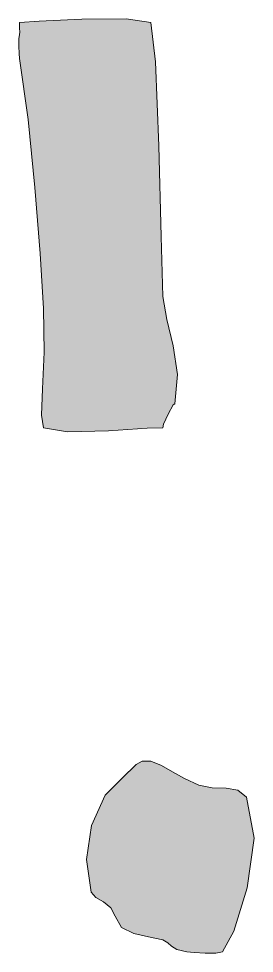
# Model space of a CAD drawing. Header units: inches. Extents: x -493 to 820, y -401 to 913.
# Drawn here: x -58.96 to -56.87, y 357.98 to 366.28 of the extents above; entities that cross this region are included whole.
import ezdxf

# ---------------------------------------------------------------- set-up
doc = ezdxf.new("R2010")
doc.units = ezdxf.units.IN
doc.header["$MEASUREMENT"] = 0
doc.layers.add('Layer 1', color=7, linetype='Continuous')

msp = doc.modelspace()

# ---------------------------------------------------------------- hatches: boundary and pattern name
at = {"layer": 'Layer 1', "true_color": 0xffffff}
for points in [[(-58.9482, 366.1411), (-58.9468, 366.1606), (-58.9482, 366.1963), (-58.9502, 366.231), (-58.9482, 366.2471), (-58.7744, 366.2593), (-58.3965, 366.2783), (-58.0029, 366.2817), (-57.7837, 366.2471), (-57.7441, 365.8975), (-57.7139, 365.1519), (-57.6919, 364.3452), (-57.6777, 363.8115), (-57.6436, 363.6094), (-57.5854, 363.3745), (-57.5469, 363.1201), (-57.5718, 362.8589), (-57.5859, 362.8486), (-57.6313, 362.7671), (-57.6733, 362.6787), (-57.6777, 362.647), (-57.8184, 362.6416), (-58.1597, 362.6187), (-58.5249, 362.6099), (-58.7363, 362.647), (-58.7544, 362.7573), (-58.7451, 362.9922), (-58.731, 363.3193), (-58.7363, 363.7056), (-58.7671, 364.1943), (-58.8125, 364.7817), (-58.873, 365.3867), (-58.9482, 365.9292), (-58.9526, 365.9717), (-58.9565, 366.0381), (-58.9561, 366.1025)], [(-57.9951, 359.5762), (-57.959, 359.6104), (-57.916, 359.6538), (-57.8599, 359.6846), (-57.7837, 359.6821), (-57.6904, 359.6436), (-57.5933, 359.5889), (-57.4854, 359.5278), (-57.3599, 359.4707), (-57.2393, 359.4468), (-57.1172, 359.4419), (-57.0112, 359.4253), (-56.9365, 359.3647), (-56.8667, 359), (-56.9292, 358.5571), (-57.0483, 358.1738), (-57.1484, 357.9883), (-57.209, 357.9761), (-57.3037, 357.9756), (-57.4004, 357.9819), (-57.4658, 357.9883), (-57.5542, 358.0093), (-57.6016, 358.0391), (-57.6338, 358.0698), (-57.6777, 358.0942), (-57.8037, 358.123), (-57.9355, 358.1528), (-58.0449, 358.2061), (-58.1011, 358.3057), (-58.1392, 358.3809), (-58.2056, 358.4321), (-58.2729, 358.4727), (-58.313, 358.5176), (-58.356, 358.8096), (-58.312, 359.1118), (-58.189, 359.3813)]]:
    msp.add_hatch(color=7, dxfattribs=at).paths.add_polyline_path(points)

# ---------------------------------------------------------------- linework, layer by layer
at = {"layer": 'Layer 1', "lineweight": 0}
for points in [[(-58.9482, 366.1411), (-58.9468, 366.1606), (-58.9482, 366.1963), (-58.9502, 366.231), (-58.9482, 366.2471), (-58.7744, 366.2593), (-58.3965, 366.2783), (-58.0029, 366.2817), (-57.7837, 366.2471), (-57.7441, 365.8975), (-57.7139, 365.1519), (-57.6919, 364.3452), (-57.6777, 363.8115), (-57.6436, 363.6094), (-57.5854, 363.3745), (-57.5469, 363.1201), (-57.5718, 362.8589), (-57.5859, 362.8486), (-57.6313, 362.7671), (-57.6733, 362.6787), (-57.6777, 362.647), (-57.8184, 362.6416), (-58.1597, 362.6187), (-58.5249, 362.6099), (-58.7363, 362.647), (-58.7544, 362.7573), (-58.7451, 362.9922), (-58.731, 363.3193), (-58.7363, 363.7056), (-58.7671, 364.1943), (-58.8125, 364.7817), (-58.873, 365.3867), (-58.9482, 365.9292), (-58.9526, 365.9717), (-58.9565, 366.0381), (-58.9561, 366.1025), (-58.9482, 366.1411), (-58.9482, 366.1411)], [(-57.9951, 359.5762), (-57.959, 359.6104), (-57.916, 359.6538), (-57.8599, 359.6846), (-57.7837, 359.6821), (-57.6904, 359.6436), (-57.5933, 359.5889), (-57.4854, 359.5278), (-57.3599, 359.4707), (-57.2393, 359.4468), (-57.1172, 359.4419), (-57.0112, 359.4253), (-56.9365, 359.3647), (-56.8667, 359), (-56.9292, 358.5571), (-57.0483, 358.1738), (-57.1484, 357.9883), (-57.209, 357.9761), (-57.3037, 357.9756), (-57.4004, 357.9819), (-57.4658, 357.9883), (-57.5542, 358.0093), (-57.6016, 358.0391), (-57.6338, 358.0698), (-57.6777, 358.0942), (-57.8037, 358.123), (-57.9355, 358.1528), (-58.0449, 358.2061), (-58.1011, 358.3057), (-58.1392, 358.3809), (-58.2056, 358.4321), (-58.2729, 358.4727), (-58.313, 358.5176), (-58.356, 358.8096), (-58.312, 359.1118), (-58.189, 359.3813), (-57.9951, 359.5762), (-57.9951, 359.5762)]]:
    msp.add_lwpolyline(points, dxfattribs=at)

doc.saveas('drawing.dxf')
